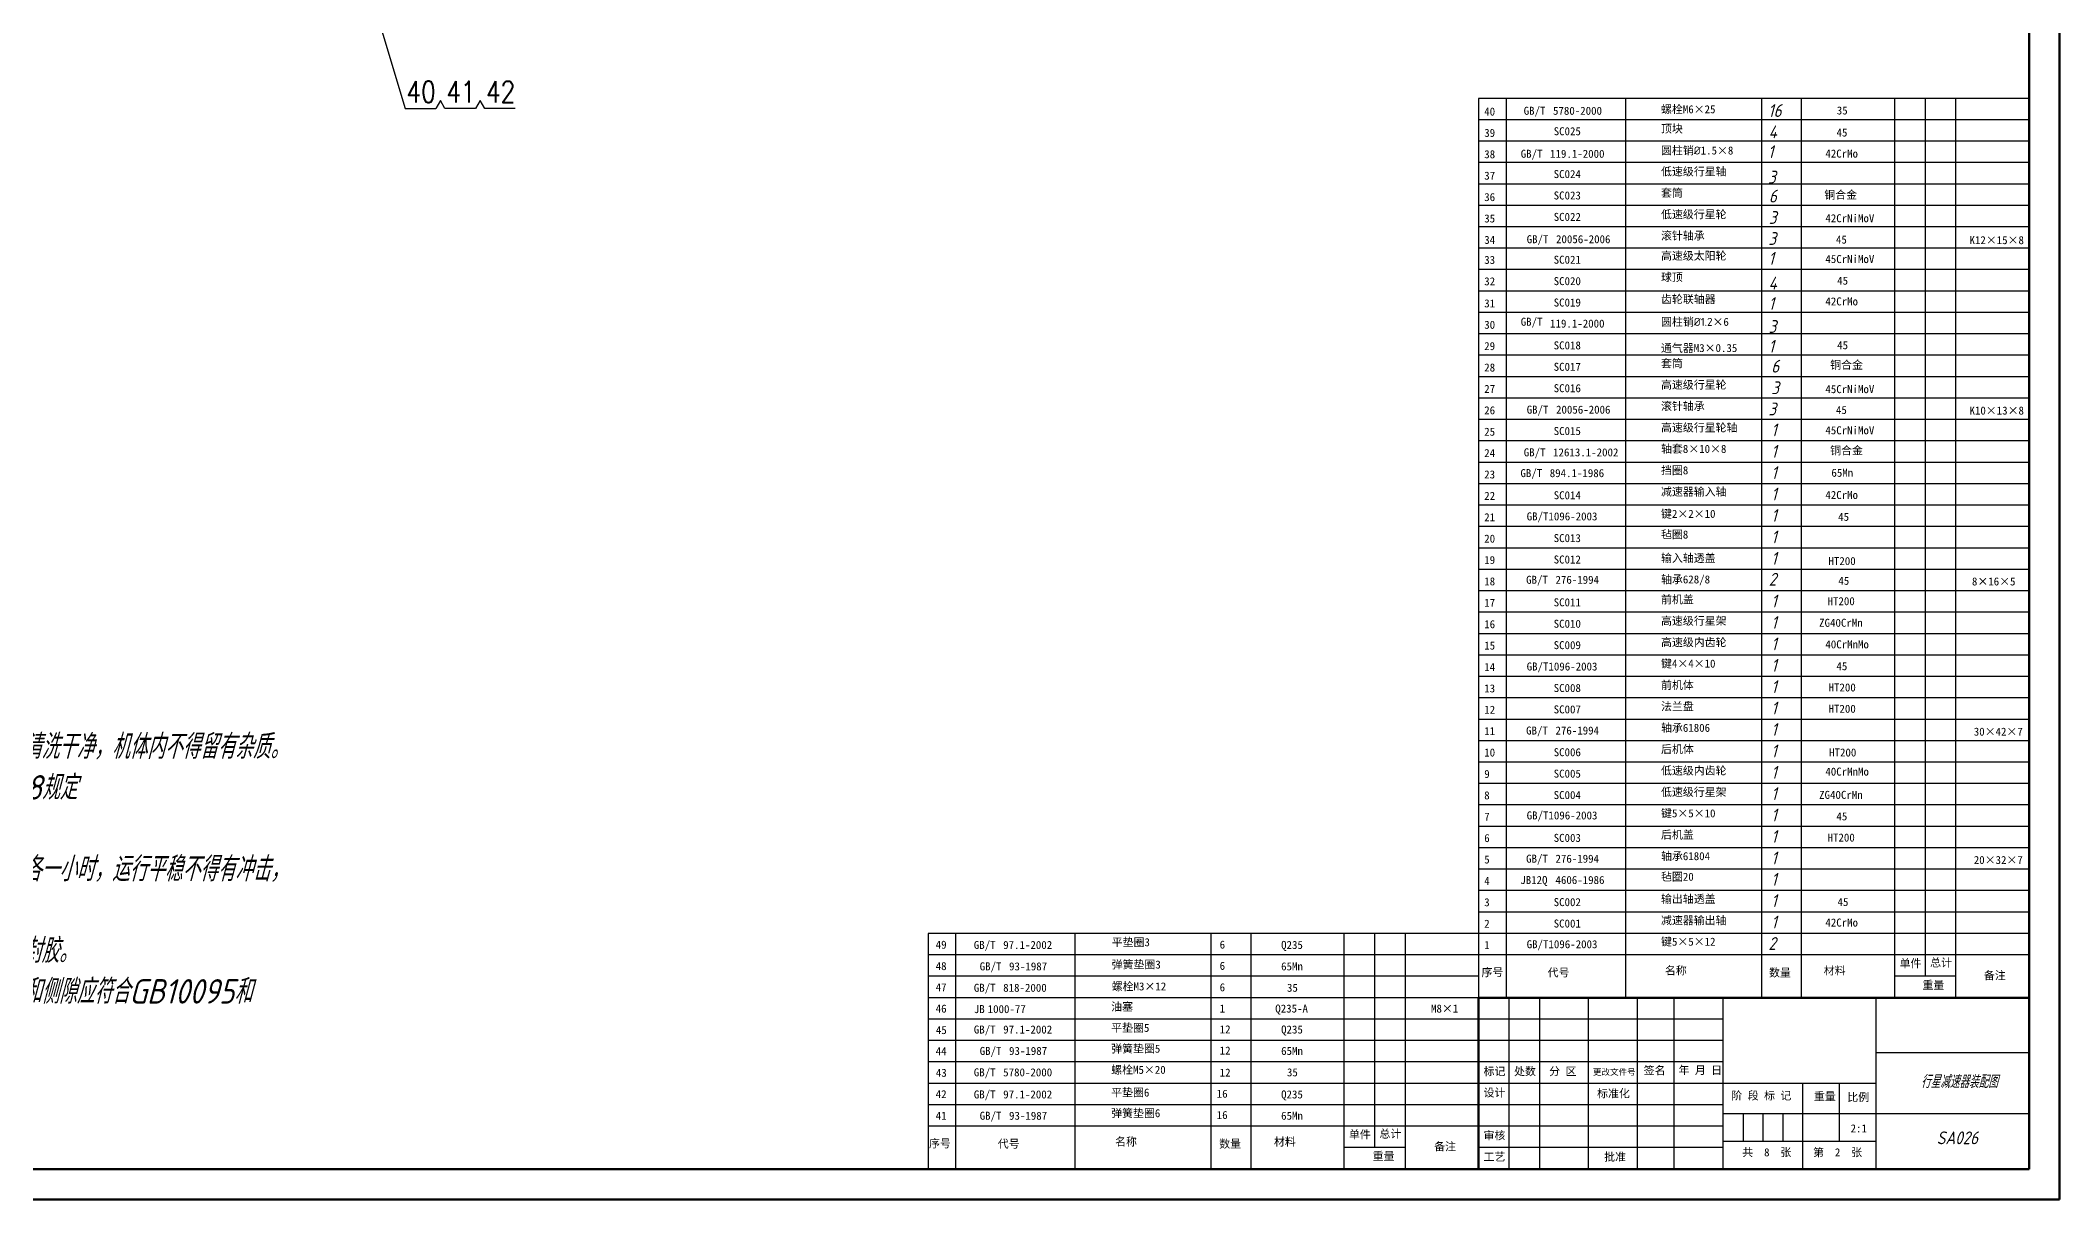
# Model space of a CAD drawing. Header units: millimetres. Extents: x -4145 to -2956, y -84 to 757.
# Drawn here: x -3616 to -2956, y -84 to 295 of the extents above; entities that cross this region are included whole.
import ezdxf
from ezdxf.enums import TextEntityAlignment as Align

# ---------------------------------------------------------------- set-up
doc = ezdxf.new("R2010")
doc.units = ezdxf.units.MM
doc.header["$LTSCALE"] = 10
doc.layers.add('1轮廓实线层', color=7, linetype='Continuous', lineweight=50)
doc.layers.add('2细线层', color=7, linetype='Continuous')
doc.layers.add('6文字层', color=7, linetype='Continuous')
doc.styles.add('5', font='gbeitc.shx', dxfattribs={"height": 5, "bigfont": 'gbcbig.shx'})
doc.styles.add('8', font='gbeitc.shx', dxfattribs={"height": 8, "bigfont": 'gbcbig.shx'})
doc.styles.add('PC_TEXTSTYLE', font='romans.shx', dxfattribs={"width": 0.8, "bigfont": 'hzfs.shx'})
doc.styles.add('TH_GBDIM', font='romans.shx', dxfattribs={"width": 0.65, "bigfont": 'gbcbig.shx'})
doc.dimstyles.new('TH_GBDIM', dxfattribs={"dimtxt": 3.5, "dimasz": 2.5, "dimexe": 2, "dimexo": 0, "dimgap": 1.5, "dimtad": 1, "dimlfac": 0.5, "dimdsep": 46, "dimtxsty": 'TH_GBDIM', "dimcen": 2.5, "dimclrd": 130, "dimclre": 130, "dimclrt": 3, "dimazin": 2, "dimtfac": 0.714286, "dimtmove": 0, "dimatfit": 3, "dimfxl": 1, "dimtolj": 1, "dimtzin": 0, "dimlwd": -1, "dimlwe": -1, "dimarcsym": 0})

# ---------------------------------------------------------------- blocks, each defined once
blk = doc.blocks.new('A0图框')
at = {"color": 1}
for p, q in [((0, 841), (0, 0)), ((0, 0), (-1189, 0))]:
    blk.add_line(p, q, dxfattribs=at)
for p in [(-10, 831), (-1164, 10)]:
    blk.add_line(p, (-10, 10))
blk = doc.blocks.new('件号-右')
at = {"layer": '6文字层'}
blk.add_line((0, 0), (-10, 0), dxfattribs=at)
at = {"layer": '6文字层', "style": 'PC_TEXTSTYLE', "width": 0.8}
blk.add_attdef('X', text='', height=7, dxfattribs=at).set_placement((-5.47, 2), align=Align.CENTER)
blk = doc.blocks.new('件号-连右')
at = {"layer": '6文字层'}
for p, q in [((-13, 0), (-3, 0)), ((-3, 0), (-1.5, 2.6)), ((-1.5, 2.6), (0, 0))]:
    blk.add_line(p, q, dxfattribs=at)
at = {"layer": '6文字层', "style": 'PC_TEXTSTYLE', "width": 0.8}
blk.add_attdef('X', text='', height=7, dxfattribs=at).set_placement((-8, 2), align=Align.RIGHT)
blk = doc.blocks.new('标题栏')
at = {"layer": '1轮廓实线层'}
for p in [(-180, 0), (0, 56)]:
    blk.add_line(p, (-180, 56), dxfattribs=at)
at = {"layer": '2细线层'}
for p, q in [((-170, 0), (-170, 56)), ((-160, 0), (-160, 56)), ((-144, 0), (-144, 56)), ((-128, 0), (-128, 56)), ((-116, 0), (-116, 56)), ((-100, 0), (-100, 56)), ((-50, 0), (-50, 56)), ((0, 0), (0, 56)), ((-100, 49), (-180, 49)), ((-100, 42), (-180, 42)), ((-100, 35), (-180, 35)), ((0, 38), (-50, 38)), ((-100, 28), (-180, 28)), ((-50, 28), (-100, 28)), ((-74, 0), (-74, 28)), ((-62, 9), (-62, 28)), ((-100, 21), (-180, 21)), ((-100, 14), (-180, 14)), ((0, 18), (-100, 18)), ((-93.5, 18), (-93.5, 9)), ((-87, 18), (-87, 9)), ((-80.5, 18), (-80.5, 9)), ((-100, 7), (-180, 7)), ((-50, 9), (-100, 9)), ((0, 0), (-180, 0))]:
    blk.add_line(p, q, dxfattribs=at)
blk = doc.blocks.new('明细1')
at = {"layer": '6文字层'}
for p, q in [((180, 14), (0, 14)), ((0, 14), (0, 0)), ((9, 14), (9, 0)), ((48, 14), (48, 0)), ((92.5, 14), (92.5, 0)), ((105.5, 14), (105.5, 0)), ((136, 14), (136, 0)), ((146, 14), (146, 7)), ((156, 14), (156, 0)), ((180, 14), (180, 0)), ((156, 7), (136, 7)), ((180, 0), (0, 0))]:
    blk.add_line(p, q, dxfattribs=at)
blk = doc.blocks.new('明细2')
at = {"layer": '6文字层'}
for p, q in [((180, 7), (0, 7)), ((0, 7), (0, 0)), ((9, 7), (9, 0)), ((48, 7), (48, 0)), ((92.5, 7), (92.5, 0)), ((105.5, 7), (105.5, 0)), ((136, 7), (136, 0)), ((146, 7), (146, 0)), ((156, 7), (156, 0)), ((180, 7), (180, 0))]:
    blk.add_line(p, q, dxfattribs=at)

msp = doc.modelspace()

# ---------------------------------------------------------------- linework, layer by layer
at = {"layer": '6文字层', "lineweight": -2}
for points in [[(-3145.632, -18.223), (-3131.817, -18.223)], [(-3145.632, -18.223), (-3137.648, -18.223)], [(-3145.632, -18.223), (-2965.849, -18.223)], [(-3137.648, -18.223), (-3097.696, -18.223)], [(-3097.696, -18.223), (-3137.648, -18.223)], [(-3097.696, -18.223), (-3053.767, -18.223)], [(-3053.767, -18.223), (-3097.696, -18.223)], [(-3053.767, -18.223), (-3045.753, -18.223)], [(-3045.753, -18.223), (-3053.767, -18.223)], [(-3045.753, -18.223), (-3007.804, -18.223)], [(-3007.804, -18.223), (-3045.753, -18.223)], [(-3007.804, -18.223), (-2985.825, -18.223)], [(-2997.816, -18.223), (-3007.804, -18.223)], [(-2985.825, -18.223), (-2997.816, -18.223)]]:
    msp.add_lwpolyline(points, dxfattribs=at)
for points in [[(-2965.849, 268.227), (-2965.849, 268.227), (-2965.849, 275.225), (-2965.849, 275.225)], [(-2965.849, 261.259), (-2965.849, 261.259), (-2965.849, 268.227), (-2965.849, 268.227)], [(-2965.849, 254.262), (-2965.849, 254.262), (-2965.849, 261.259), (-2965.849, 261.259)], [(-2965.849, 247.264), (-2965.849, 247.264), (-2965.849, 254.262), (-2965.849, 254.262)], [(-2965.849, 240.267), (-2965.849, 240.267), (-2965.849, 247.264), (-2965.849, 247.264)], [(-2965.849, 233.269), (-2965.849, 233.269), (-2965.849, 240.267), (-2965.849, 240.267)], [(-2965.849, 226.721), (-2965.849, 226.721), (-2965.849, 233.719), (-2965.849, 233.719)], [(-2965.849, 226.272), (-2965.849, 226.272), (-2965.849, 233.269), (-2965.849, 233.269)], [(-2965.849, 212.516), (-2965.849, 212.516), (-2965.849, 219.514), (-2965.849, 219.514)], [(-2965.849, 205.519), (-2965.849, 205.519), (-2965.849, 212.516), (-2965.849, 212.516)], [(-2965.849, 198.551), (-2965.849, 198.551), (-2965.849, 205.519), (-2965.849, 205.519)], [(-2965.849, 191.554), (-2965.849, 191.554), (-2965.849, 198.551), (-2965.849, 198.551)], [(-2965.849, 184.556), (-2965.849, 184.556), (-2965.849, 191.554), (-2965.849, 191.554)], [(-2965.849, 184.556), (-2965.849, 184.556), (-2965.849, 191.554), (-2965.849, 191.554)], [(-2965.849, 177.559), (-2965.849, 177.559), (-2965.849, 184.556), (-2965.849, 184.556)], [(-2965.849, 170.561), (-2965.849, 170.561), (-2965.849, 177.559), (-2965.849, 177.559)], [(-2965.849, 163.563), (-2965.849, 163.563), (-2965.849, 170.561), (-2965.849, 170.561)], [(-2965.849, 156.596), (-2965.849, 156.596), (-2965.849, 163.563), (-2965.849, 163.563)], [(-2965.849, 149.598), (-2965.849, 149.598), (-2965.849, 156.596), (-2965.849, 156.596)], [(-2965.849, 142.601), (-2965.849, 142.601), (-2965.849, 149.598), (-2965.849, 149.598)], [(-2965.849, 135.603), (-2965.849, 135.603), (-2965.849, 142.601), (-2965.849, 142.601)], [(-2965.849, 128.606), (-2965.849, 128.606), (-2965.849, 135.603), (-2965.849, 135.603)], [(-2965.849, 121.608), (-2965.849, 121.608), (-2965.849, 128.606), (-2965.849, 128.606)], [(-2965.849, 114.64), (-2965.849, 114.64), (-2965.849, 121.608), (-2965.849, 121.608)], [(-2965.849, 107.643), (-2965.849, 107.643), (-2965.849, 114.64), (-2965.849, 114.64)], [(-2965.849, 100.645), (-2965.849, 100.645), (-2965.849, 107.643), (-2965.849, 107.643)], [(-2965.849, 93.648), (-2965.849, 93.648), (-2965.849, 100.645), (-2965.849, 100.645)], [(-2965.849, 86.65), (-2965.849, 86.65), (-2965.849, 93.648), (-2965.849, 93.648)], [(-2965.849, 79.653), (-2965.849, 79.653), (-2965.849, 86.65), (-2965.849, 86.65)], [(-2965.849, 72.685), (-2965.849, 72.685), (-2965.849, 79.653), (-2965.849, 79.653)], [(-2965.849, 72.685), (-2965.849, 72.685), (-2965.849, 79.653), (-2965.849, 79.653)], [(-2965.849, 65.687), (-2965.849, 65.687), (-2965.849, 72.685), (-2965.849, 72.685)], [(-2965.849, 58.69), (-2965.849, 58.69), (-2965.849, 65.687), (-2965.849, 65.687)], [(-2965.849, 51.692), (-2965.849, 51.692), (-2965.849, 58.69), (-2965.849, 58.69)], [(-2965.849, 44.695), (-2965.849, 44.695), (-2965.849, 51.692), (-2965.849, 51.692)], [(-2965.849, 37.697), (-2965.849, 37.697), (-2965.849, 44.695), (-2965.849, 44.695)], [(-2965.849, 37.697), (-2965.849, 37.697), (-2965.849, 44.695), (-2965.849, 44.695)], [(-3137.648, -18.223), (-3137.648, -18.223), (-3145.632, -18.223), (-3145.632, -18.223)], [(-2965.849, -18.223), (-2965.849, -18.223), (-3145.632, -18.223), (-3145.632, -18.223)], [(-2985.825, -18.223), (-2985.825, -18.223), (-2965.849, -18.223), (-2965.849, -18.223)], [(-2965.849, -18.223), (-2965.849, -18.223), (-2985.825, -18.223), (-2985.825, -18.223)], [(-2965.849, -74.174), (-2965.849, -74.174), (-3145.632, -74.174), (-3145.632, -74.174)]]:
    msp.add_open_spline(points, degree=3, dxfattribs=at)

# ---------------------------------------------------------------- block references
at = {"layer": '1轮廓实线层'}
msp.add_blockref('A0图框', (-2955.849, -84.174), dxfattribs=at)
at = {"layer": '6文字层'}
ref = msp.add_blockref('件号-右', (-3496.822, 272.483), dxfattribs=dict(at, xscale=-1))
ref.add_attrib('X', '40', dxfattribs={"height": 7, "style": 'PC_TEXTSTYLE', "width": 0.8}).set_placement((-3486.822, 274.483), align=Align.RIGHT)
ref = msp.add_blockref('件号-连右', (-3486.822, 272.483), dxfattribs=dict(at, xscale=-1))
ref.add_attrib('X', '41', dxfattribs={"height": 7, "style": 'PC_TEXTSTYLE', "width": 0.8}).set_placement((-3473.822, 274.483), align=Align.RIGHT)
ref = msp.add_blockref('件号-连右', (-3473.822, 272.483), dxfattribs=dict(at, xscale=-1))
ref.add_attrib('X', '42', dxfattribs={"height": 7, "style": 'PC_TEXTSTYLE', "width": 0.8}).set_placement((-3460.822, 274.483), align=Align.RIGHT)
for name, p in [('明细2', (-3145.849, 268.826)), ('明细2', (-3145.849, 261.826)), ('明细2', (-3145.849, 254.826)), ('明细2', (-3145.849, 247.826)), ('明细2', (-3145.849, 240.826)), ('明细2', (-3145.849, 233.826)), ('明细2', (-3145.849, 226.826)), ('明细2', (-3145.849, 219.826)), ('明细2', (-3145.849, 212.826)), ('明细2', (-3145.849, 205.826)), ('明细2', (-3145.849, 198.826)), ('明细2', (-3145.849, 191.826)), ('明细2', (-3145.849, 184.826)), ('明细2', (-3145.849, 177.826)), ('明细2', (-3145.849, 170.826)), ('明细2', (-3145.849, 163.826)), ('明细2', (-3145.849, 156.826)), ('明细2', (-3145.849, 149.826)), ('明细2', (-3145.849, 142.826)), ('明细2', (-3145.849, 135.826)), ('明细2', (-3145.849, 128.826)), ('明细2', (-3145.849, 121.826)), ('明细2', (-3145.849, 114.826)), ('明细2', (-3145.849, 107.826)), ('明细2', (-3145.849, 100.826)), ('明细2', (-3145.849, 93.826)), ('明细2', (-3145.849, 86.826)), ('明细2', (-3145.849, 79.826)), ('明细2', (-3145.849, 72.826)), ('明细2', (-3145.849, 65.826)), ('明细2', (-3145.849, 58.826)), ('明细2', (-3145.849, 51.826)), ('明细2', (-3145.849, 44.826)), ('明细2', (-3145.849, 37.826)), ('明细2', (-3145.849, 30.826)), ('明细2', (-3145.849, 23.826)), ('明细2', (-3145.849, 16.826)), ('明细2', (-3145.849, 9.826)), ('明细2', (-3145.849, 2.826)), ('明细2', (-3325.849, -4.174)), ('明细2', (-3145.849, -4.174)), ('明细2', (-3325.849, -11.174)), ('明细1', (-3145.849, -18.174)), ('明细2', (-3325.849, -18.174)), ('明细2', (-3325.849, -25.174)), ('标题栏', (-2965.849, -74.174)), ('明细2', (-3325.849, -32.174)), ('明细2', (-3325.849, -39.174)), ('明细2', (-3325.849, -46.174)), ('明细2', (-3325.849, -53.174)), ('明细2', (-3325.849, -60.174)), ('明细1', (-3325.849, -74.174))]:
    msp.add_blockref(name, p, dxfattribs=at)

# ---------------------------------------------------------------- texts
at = {"layer": '6文字层', "lineweight": -2, "style": '5'}
for s, insert, char_height, attachment_point in [('{\\fSimSun|b0|i0|c134|p2;40}', (-3143.988, 272.822), 2.61628, 1), ('{\\fSimSun|b0|i0|c0;GB/T}', (-3131.099, 273.073), 2.61628, 1), ('{\\fSimSun|b0|i0|c0;5780-2000}', (-3121.5, 273.073), 2.61628, 1), ('{\\fSimSun|b0|i0|c134|p2;螺栓M6×25}', (-3086.184, 273.568), 2.61628, 1), ('{\\fSimSun|b0|i0|c0;35}', (-3028.707, 273.163), 2.61628, 1), ('{\\fSimSun|b0|i0|c134|p2;39}', (-3143.988, 265.854), 2.61628, 1), ('{\\fSimSun|b0|i0|c134|p54;顶块}', (-3086.183, 267.205), 2.61628, 1), ('{\\fSimSun|b0|i0|c0;45}', (-3028.797, 265.956), 2.61628, 1), ('{\\fSimSun|b0|i0|c134|p2;38}', (-3143.988, 258.857), 2.61628, 1), ('{\\fSimSun|b0|i0|c0;GB/T}', (-3132.056, 259.018), 2.61628, 1), ('{\\fSimSun|b0|i0|c0;119.1-2000}', (-3122.457, 259.018), 2.61628, 1), ('{\\fSimSun|b0|i0|c134|p54;圆柱销\\fISOCPEUR|b0|i0|c134|p34;%%C\\fSimSun|b0|i0|c134|p54;1.5\\fSimSun|b0|i0|c134|p2;×8}', (-3086.183, 260.086), 2.616279, 1), ('{\\fSimSun|b0|i0|c0|p2;42CrMo}', (-3032.445, 259.078), 2.61628, 1), ('{\\fSimSun|b0|i0|c134|p2;37}', (-3143.988, 251.859), 2.61628, 1), ('{\\fSimSun|b0|i0|c134|p54;低速级行星轴}', (-3086.183, 253.21), 2.61628, 1), ('{\\fSimSun|b0|i0|c134|p2;36}', (-3143.988, 244.862), 2.61628, 1), ('{\\fSimSun|b0|i0|c134|p54;套筒}', (-3086.183, 246.213), 2.61628, 1), ('{\\fSimSun|b0|i0|c134|p54;铜合金}', (-3032.79, 245.581), 2.61628, 1), ('{\\fSimSun|b0|i0|c134|p2;35}', (-3143.988, 237.864), 2.61628, 1), ('{\\fSimSun|b0|i0|c134|p54;低速级行星轮}', (-3086.183, 239.215), 2.61628, 1), ('{\\fSimSun|b0|i0|c0|p2;42Cr\\fSimSun|b0|i0|c134|p2;Ni\\fSimSun|b0|i0|c0|p2;Mo\\fSimSun|b0|i0|c134|p2;V}', (-3032.445, 237.936), 2.61628, 1), ('{\\fSimSun|b0|i0|c0;GB/T}', (-3130.112, 231.088), 2.61628, 1), ('{\\fSimSun|b0|i0|c134|p54;滚针轴承}', (-3086.183, 232.218), 2.61628, 1), ('{\\fSimSun|b0|i0|c134|p2;34}', (-3143.988, 230.866), 2.61628, 1), ('{\\fSimSun|b0|i0|c134|p2;20056-2006}', (-3120.513, 231.088), 2.61628, 1), ('{\\fSimSun|b0|i0|c134|p54;高速级太阳轮}', (-3086.183, 225.67), 2.61628, 1), ('{\\fSimSun|b0|i0|c0|p2;4\\fSimSun|b0|i0|c134|p2;5\\fSimSun|b0|i0|c0|p2;Cr\\fSimSun|b0|i0|c134|p2;Ni\\fSimSun|b0|i0|c0|p2;Mo\\fSimSun|b0|i0|c134|p2;V}', (-3032.445, 224.6), 2.616279, 1), ('{\\fSimSun|b0|i0|c0;45}', (-3028.977, 230.968), 2.61628, 1), ('{\\fSimSun|b0|i0|c134|p2;K12×15×8}', (-2985.317, 230.782), 2.61628, 1), ('{\\fSimSun|b0|i0|c134|p2;33}', (-3143.988, 224.319), 2.61628, 1), ('{\\fSimSun|b0|i0|c134|p54;球顶}', (-3086.183, 218.672), 2.61628, 1), ('{\\fSimSun|b0|i0|c134|p54;球顶}', (-3086.183, 218.672), 2.61628, 1), ('{\\fSimSun|b0|i0|c134|p54;球顶}', (-3086.183, 218.672), 2.61628, 1), ('{\\fSimSun|b0|i0|c134|p2;32}', (-3143.988, 217.321), 2.61628, 1), ('{\\fSimSun|b0|i0|c134|p54;齿轮联轴器}', (-3086.183, 211.495), 2.61628, 1), ('{\\fSimSun|b0|i0|c0;45}', (-3028.588, 217.542), 2.61628, 1), ('{\\fSimSun|b0|i0|c0;45}', (-3028.588, 217.542), 2.61628, 1), ('{\\fSimSun|b0|i0|c0;45}', (-3028.588, 217.542), 2.61628, 1), ('{\\fSimSun|b0|i0|c134|p2;31}', (-3143.988, 210.114), 2.61628, 1), ('{\\fSimSun|b0|i0|c0|p2;42CrMo}', (-3032.445, 210.753), 2.61628, 1), ('{\\fSimSun|b0|i0|c134|p2;30}', (-3143.988, 203.116), 2.61628, 1), ('{\\fSimSun|b0|i0|c0;GB/T}', (-3132.056, 200.852), 2.61628, 7), ('{\\fSimSun|b0|i0|c0;119.1-2000}', (-3122.457, 200.852), 2.61628, 7), ('{\\fSimSun|b0|i0|c134|p54;圆柱销\\fISOCPEUR|b0|i0|c134|p34;%%C1.2\\fSimSun|b0|i0|c134|p2;×6}', (-3086.183, 201.155), 2.61628, 7), ('{\\fSimSun|b0|i0|c134|p2;29}', (-3143.988, 196.148), 2.61628, 1), ('{\\fSimSun|b0|i0|c134|p54;通气器M3\\fSimSun|b0|i0|c134|p2;×\\fSimSun|b0|i0|c134|p54;0.35}', (-3086.183, 192.605), 2.61628, 7), ('{\\fSimSun|b0|i0|c0|p2;45}', (-3028.588, 193.765), 2.61628, 7), ('{\\fSimSun|b0|i0|c0;28}', (-3143.988, 189.151), 2.61628, 1), ('{\\fSimSun|b0|i0|c134|p54;套筒}', (-3086.183, 190.502), 2.61628, 1), ('{\\fSimSun|b0|i0|c134|p54;铜合金}', (-3030.875, 189.982), 2.61628, 1), ('{\\fSimSun|b0|i0|c134|p2;27}', (-3143.988, 182.153), 2.61628, 1), ('{\\fSimSun|b0|i0|c134|p54;高速级行星轮}', (-3086.183, 183.504), 2.61628, 1), ('{\\fSimSun|b0|i0|c0|p2;4\\fSimSun|b0|i0|c134|p2;5\\fSimSun|b0|i0|c0|p2;Cr\\fSimSun|b0|i0|c134|p2;Ni\\fSimSun|b0|i0|c0|p2;Mo\\fSimSun|b0|i0|c134|p2;V}', (-3032.445, 182.075), 2.616279, 1), ('{\\fSimSun|b0|i0|c134|p2;26}', (-3143.988, 175.156), 2.61628, 1), ('{\\fSimSun|b0|i0|c0;GB/T}', (-3130.112, 175.377), 2.61628, 1), ('{\\fSimSun|b0|i0|c134|p2;20056-2006}', (-3120.513, 175.377), 2.61628, 1), ('{\\fSimSun|b0|i0|c134|p54;滚针轴承}', (-3086.183, 176.507), 2.61628, 1), ('{\\fSimSun|b0|i0|c0;45}', (-3028.977, 175.257), 2.61628, 1), ('{\\fSimSun|b0|i0|c134|p2;K10×13×8}', (-2985.317, 175.071), 2.61628, 1), ('{\\fSimSun|b0|i0|c0;25}', (-3143.988, 168.158), 2.61628, 1), ('{\\fSimSun|b0|i0|c134|p54;高速级行星轮轴}', (-3086.183, 169.509), 2.61628, 1), ('{\\fSimSun|b0|i0|c0|p2;4\\fSimSun|b0|i0|c134|p2;5\\fSimSun|b0|i0|c0|p2;Cr\\fSimSun|b0|i0|c134|p2;Ni\\fSimSun|b0|i0|c0|p2;Mo\\fSimSun|b0|i0|c134|p2;V}', (-3032.445, 168.619), 2.616279, 1), ('{\\fSimSun|b0|i0|c0;24}', (-3143.988, 161.191), 2.61628, 1), ('{\\fSimSun|b0|i0|c0;GB/T}', (-3131.069, 161.412), 2.61628, 1), ('{\\fSimSun|b0|i0|c134|p2;12613.1-2002}', (-3121.47, 161.412), 2.61628, 1), ('{\\fSimSun|b0|i0|c134|p54;轴套8\\fSimSun|b0|i0|c134|p2;×\\fSimSun|b0|i0|c134|p54;10\\fSimSun|b0|i0|c134|p2;×\\fSimSun|b0|i0|c134|p54;8}', (-3086.183, 162.542), 2.616279, 1), ('{\\fSimSun|b0|i0|c134|p54;铜合金}', (-3030.875, 162.022), 2.61628, 1), ('{\\fSimSun|b0|i0|c0;23}', (-3143.988, 154.193), 2.61628, 1), ('{\\fSimSun|b0|i0|c0;GB/T}', (-3132.146, 154.623), 2.61628, 1), ('{\\fSimSun|b0|i0|c134|p2;894.1-1986}', (-3122.576, 154.623), 2.61628, 1), ('{\\fSimSun|b0|i0|c134|p54;挡圈8}', (-3086.183, 155.544), 2.61628, 1), ('{\\fSimSun|b0|i0|c0;65Mn}', (-3030.472, 154.743), 2.61628, 1), ('{\\fSimSun|b0|i0|c0;22}', (-3143.988, 147.196), 2.61628, 1), ('{\\fSimSun|b0|i0|c134|p54;减速器输入轴}', (-3086.183, 148.547), 2.61628, 1), ('{\\fSimSun|b0|i0|c0;42CrMo}', (-3032.445, 147.476), 2.61628, 1), ('{\\fSimSun|b0|i0|c0;21}', (-3143.988, 140.198), 2.61628, 1), ('{\\fSimSun|b0|i0|c0;GB/T1096-2003}', (-3130.112, 140.479), 2.61628, 1), ('{\\fSimSun|b0|i0|c134|p54;键2\\fSimSun|b0|i0|c134|p2;×\\fSimSun|b0|i0|c134|p54;2\\fSimSun|b0|i0|c134|p2;×\\fSimSun|b0|i0|c134|p54;10}', (-3086.183, 141.312), 2.616279, 1), ('{\\fSimSun|b0|i0|c0;45}', (-3028.259, 140.329), 2.61628, 1), ('{\\fSimSun|b0|i0|c0;20}', (-3143.988, 133.2), 2.61628, 1), ('{\\fSimSun|b0|i0|c134|p54;毡圈8}', (-3086.183, 134.551), 2.61628, 1), ('{\\fSimSun|b0|i0|c0;19}', (-3143.988, 126.203), 2.61628, 1), ('{\\fSimSun|b0|i0|c134|p54;输入轴透盖}', (-3086.183, 126.839), 2.61628, 1), ('{\\fSimSun|b0|i0|c0;HT200}', (-3031.429, 125.886), 2.61628, 1), ('{\\fSimSun|b0|i0|c0;18}', (-3143.988, 119.235), 2.61628, 1), ('{\\fSimSun|b0|i0|c0;GB/T}', (-3130.292, 119.755), 2.61628, 1), ('{\\fSimSun|b0|i0|c0;276-1994}', (-3120.692, 119.755), 2.61628, 1), ('{\\fSimSun|b0|i0|c134|p54;轴承628/8}', (-3086.183, 119.872), 2.61628, 1), ('{\\fSimSun|b0|i0|c0;45}', (-3028.199, 119.426), 2.61628, 1), ('{\\fSimSun|b0|i0|c134|p2;8×16×5}', (-2984.517, 119.216), 2.61628, 1), ('{\\fSimSun|b0|i0|c134|p54;前机盖}', (-3086.183, 113.322), 2.61628, 1), ('{\\fSimSun|b0|i0|c0;HT200}', (-3031.728, 112.758), 2.61628, 1), ('{\\fSimSun|b0|i0|c0;17}', (-3143.988, 112.238), 2.61628, 1), ('{\\fSimSun|b0|i0|c134|p54;高速级行星架}', (-3086.183, 106.324), 2.61628, 1), ('{\\fSimSun|b0|i0|c0;ZG40CrMn}', (-3034.479, 105.7), 2.61628, 1), ('{\\fSimSun|b0|i0|c0;16}', (-3143.988, 105.24), 2.61628, 1), ('{\\fSimSun|b0|i0|c134|p54;高速级内齿轮}', (-3086.183, 99.327), 2.61628, 1), ('{\\fSimSun|b0|i0|c0;15}', (-3143.988, 98.243), 2.61628, 1), ('{\\fSimSun|b0|i0|c134|p54;键4\\fSimSun|b0|i0|c134|p2;×\\fSimSun|b0|i0|c134|p54;4\\fSimSun|b0|i0|c134|p2;×\\fSimSun|b0|i0|c134|p54;10}', (-3086.183, 92.359), 2.616279, 1), ('{\\fSimSun|b0|i0|c0|p2;4\\fSimSun|b0|i0|c134|p2;0\\fSimSun|b0|i0|c0|p2;Cr\\fSimSun|b0|i0|c134|p2;Mn\\fSimSun|b0|i0|c0|p2;Mo}', (-3032.445, 98.643), 2.616279, 1), ('{\\fSimSun|b0|i0|c0;14}', (-3143.988, 91.245), 2.61628, 1), ('{\\fSimSun|b0|i0|c0;GB/T1096-2003}', (-3130.112, 91.406), 2.61628, 1), ('{\\fSimSun|b0|i0|c0;45}', (-3028.827, 91.496), 2.61628, 1), ('{\\fSimSun|b0|i0|c0;13}', (-3143.988, 84.247), 2.61628, 1), ('{\\fSimSun|b0|i0|c134|p54;前机体}', (-3086.183, 85.332), 2.61628, 1), ('{\\fSimSun|b0|i0|c0;HT200}', (-3031.399, 84.558), 2.61628, 1), ('{\\fSimSun|b0|i0|c0;12}', (-3143.988, 77.28), 2.61628, 1), ('{\\fSimSun|b0|i0|c134|p54;法兰盘}', (-3086.183, 78.364), 2.61628, 1), ('{\\fSimSun|b0|i0|c0;HT200}', (-3031.399, 77.591), 2.61628, 1), ('{\\fSimSun|b0|i0|c0;11}', (-3143.988, 70.282), 2.61628, 1), ('{\\fSimSun|b0|i0|c0;GB/T}', (-3130.292, 70.474), 2.61628, 1), ('{\\fSimSun|b0|i0|c0;276-1994}', (-3120.692, 70.474), 2.61628, 1), ('{\\fSimSun|b0|i0|c134|p54;轴承61806}', (-3086.183, 71.367), 2.61628, 1), ('{\\fSimSun|b0|i0|c134|p2;30×42×7}', (-2983.915, 70.108), 2.61628, 1), ('{\\fSimSun|b0|i0|c0;10}', (-3143.988, 63.285), 2.61628, 1), ('{\\fSimSun|b0|i0|c134|p54;后机体}', (-3086.183, 64.369), 2.61628, 1), ('{\\fSimSun|b0|i0|c0;HT200}', (-3031.219, 63.296), 2.61628, 1), ('{\\fSimSun|b0|i0|c0;9}', (-3143.988, 56.287), 2.61628, 1), ('{\\fSimSun|b0|i0|c134|p54;低速级内齿轮}', (-3086.183, 57.372), 2.61628, 1), ('{\\fSimSun|b0|i0|c0|p2;4\\fSimSun|b0|i0|c134|p2;0\\fSimSun|b0|i0|c0|p2;Cr\\fSimSun|b0|i0|c134|p2;Mn\\fSimSun|b0|i0|c0|p2;Mo}', (-3032.445, 57.047), 2.616279, 1), ('{\\fSimSun|b0|i0|c0;8}', (-3143.988, 49.29), 2.61628, 1), ('{\\fSimSun|b0|i0|c134|p54;低速级行星架}', (-3086.183, 50.374), 2.61628, 1), ('{\\fSimSun|b0|i0|c0;ZG40CrMn}', (-3034.479, 49.451), 2.61628, 1), ('{\\fSimSun|b0|i0|c0;7}', (-3143.988, 42.292), 2.61628, 1), ('{\\fSimSun|b0|i0|c0|p2;GB/T1096-2003}', (-3130.112, 42.722), 2.61628, 1), ('{\\fSimSun|b0|i0|c134|p54;键5\\fSimSun|b0|i0|c134|p2;×\\fSimSun|b0|i0|c134|p54;5\\fSimSun|b0|i0|c134|p2;×\\fSimSun|b0|i0|c134|p54;10}', (-3086.183, 43.406), 2.616279, 1), ('{\\fSimSun|b0|i0|c0;45}', (-3028.827, 42.423), 2.61628, 1), ('{\\fSimSun|b0|i0|c0;6}', (-3143.988, 35.324), 2.61628, 1), ('{\\fSimSun|b0|i0|c134|p54;后机盖}', (-3086.183, 36.409), 2.61628, 1), ('{\\fSimSun|b0|i0|c0;HT200}', (-3031.728, 35.486), 2.61628, 1), ('{\\fSimSun|b0|i0|c0;5}', (-3143.988, 28.327), 2.61628, 1), ('{\\fSimSun|b0|i0|c0;GB/T}', (-3130.292, 28.578), 2.61628, 1), ('{\\fSimSun|b0|i0|c0;276-1994}', (-3120.692, 28.578), 2.61628, 1), ('{\\fSimSun|b0|i0|c134|p54;轴承61804}', (-3086.183, 29.411), 2.61628, 1), ('{\\fSimSun|b0|i0|c134|p2;20×32×7}', (-2983.915, 28.153), 2.61628, 1), ('{\\fSimSun|b0|i0|c0;4}', (-3143.988, 21.329), 2.61628, 1), ('{\\fSimSun|b0|i0|c134|p2;JB12Q}', (-3132.205, 21.61), 2.61628, 1), ('{\\fSimSun|b0|i0|c0;4606-1986}', (-3120.692, 21.61), 2.61628, 1), ('{\\fSimSun|b0|i0|c134|p54;毡圈20}', (-3086.183, 22.68), 2.61628, 1), ('{\\fSimSun|b0|i0|c0;3}', (-3143.988, 14.332), 2.61628, 1), ('{\\fSimSun|b0|i0|c134|p54;输出轴透盖}', (-3086.183, 15.416), 2.61628, 1), ('{\\fSimSun|b0|i0|c134|p2;45}', (-3028.467, 14.433), 2.61628, 1), ('{\\fSimSun|b0|i0|c0;2}', (-3143.988, 7.334), 2.61628, 1), ('{\\fSimSun|b0|i0|c134|p54;减速器输出轴}', (-3086.183, 8.419), 2.61628, 1), ('{\\fSimSun|b0|i0|c0;42CrMo}', (-3032.445, 7.705), 2.61628, 1), ('{\\fSimSun|b0|i0|c134|p2;49}', (-3323.352, 0.468), 2.61628, 1), ('{\\fSimSun|b0|i0|c0;GB/T}', (-3310.882, 0.378), 2.61628, 1), ('{\\fSimSun|b0|i0|c0;97.1-2002}', (-3301.283, 0.378), 2.61628, 1), ('{\\fSimSun|b0|i0|c134|p2;平垫圈3}', (-3265.801, 1.269), 2.61628, 1), ('{\\fSimSun|b0|i0|c0;6}', (-3230.5, 0.498), 2.61628, 1), ('{\\fSimSun|b0|i0|c0;Q235}', (-3210.405, 0.378), 2.61628, 1), ('{\\fSimSun|b0|i0|c0;1}', (-3143.988, 0.367), 2.61628, 1), ('{\\fSimSun|b0|i0|c0;GB/T1096-2003}', (-3130.112, 0.618), 2.61628, 1), ('{\\fSimSun|b0|i0|c134|p54;键5\\fSimSun|b0|i0|c134|p2;×\\fSimSun|b0|i0|c134|p54;5\\fSimSun|b0|i0|c134|p2;×\\fSimSun|b0|i0|c134|p54;12}', (-3086.183, 1.451), 2.616279, 1), ('{\\fSimSun|b0|i0|c134|p2;48}', (-3323.352, -6.53), 2.61628, 1), ('{\\fSimSun|b0|i0|c0;GB/T}', (-3308.968, -6.619), 2.61628, 1), ('{\\fSimSun|b0|i0|c134|p2;弹簧垫圈3}', (-3265.801, -6.025), 2.61628, 1), ('{\\fSimSun|b0|i0|c0;6}', (-3230.5, -6.44), 2.61628, 1), ('{\\fSimSun|b0|i0|c134|p54;单件}', (-3008.174, -5.64), 2.61628, 1), ('{\\fSimSun|b0|i0|c134|p54;总计}', (-2998.186, -5.395), 2.61628, 1), ('{\\fSimSun|b0|i0|c0;93-1987}', (-3299.369, -6.619), 2.61628, 1), ('{\\fSimSun|b0|i0|c134|p2;螺栓M3×12}', (-3265.801, -13.171), 2.61628, 1), ('{\\fSimSun|b0|i0|c0;65Mn}', (-3210.405, -6.619), 2.61628, 1), ('{\\fSimSun|b0|i0|c134|p54;序号}', (-3144.888, -8.552), 2.61628, 1), ('{\\fSimSun|b0|i0|c134|p54;代号}', (-3123.271, -8.664), 2.61628, 1), ('{\\fSimSun|b0|i0|c134|p54;名称}', (-3084.909, -7.997), 2.61628, 1), ('{\\fSimSun|b0|i0|c134|p54;数量}', (-3050.872, -8.688), 2.61628, 1), ('{\\fSimSun|b0|i0|c134|p54;材料}', (-3032.966, -7.997), 2.61628, 1), ('{\\fSimSun|b0|i0|c134|p54;重量}', (-3000.688, -12.701), 2.61628, 1), ('{\\fSimSun|b0|i0|c134|p54;备注}', (-2980.585, -9.585), 2.61628, 1), ('{\\fSimSun|b0|i0|c134|p2;47}', (-3323.352, -13.467), 2.61628, 1), ('{\\fSimSun|b0|i0|c0;GB/T}', (-3310.882, -13.617), 2.61628, 1), ('{\\fSimSun|b0|i0|c134|p2;818-2000}', (-3301.283, -13.617), 2.61628, 1), ('{\\fSimSun|b0|i0|c134|p54;油塞 }', (-3265.966, -19.792), 2.61628, 1), ('{\\fSimSun|b0|i0|c0;6}', (-3230.5, -13.467), 2.61628, 1), ('{\\fSimSun|b0|i0|c0;35}', (-3208.491, -13.617), 2.61628, 1), ('{\\fSimSun|b0|i0|c134|p2;46}', (-3323.352, -20.417), 2.61628, 1), ('{\\fSimSun|b0|i0|c134|p2;JB}', (-3310.882, -20.584), 2.61628, 1), ('{\\fSimSun|b0|i0|c134|p2;1000-77}', (-3306.357, -20.584), 2.61628, 1), ('{\\fSimSun|b0|i0|c134|p54;平垫圈5}', (-3265.966, -26.732), 2.61628, 1), ('{\\fSimSun|b0|i0|c0;1}', (-3230.5, -20.417), 2.61628, 1), ('{\\fSimSun|b0|i0|c0;Q235-A}', (-3212.318, -20.417), 2.61628, 1), ('{\\fSimSun|b0|i0|c134|p2;M8×1}', (-3161.392, -20.417), 2.61628, 1), ('{\\fSimSun|b0|i0|c134|p2;45}', (-3323.292, -27.447), 2.61628, 1), ('{\\fSimSun|b0|i0|c0;GB/T}', (-3310.882, -27.268), 2.61628, 1), ('{\\fSimSun|b0|i0|c0;97.1-2002}', (-3301.283, -27.268), 2.61628, 1), ('{\\fSimSun|b0|i0|c134|p2;12}', (-3230.5, -27.208), 2.61628, 1), ('{\\fSimSun|b0|i0|c0;Q235}', (-3210.405, -27.268), 2.61628, 1), ('{\\fSimSun|b0|i0|c134|p2;44}', (-3323.352, -34.355), 2.61628, 1), ('{\\fSimSun|b0|i0|c0;GB/T}', (-3308.968, -34.266), 2.61628, 1), ('{\\fSimSun|b0|i0|c0;93-1987}', (-3299.369, -34.266), 2.61628, 1), ('{\\fSimSun|b0|i0|c134|p54;弹簧垫圈5}', (-3265.966, -33.522), 2.61628, 1), ('{\\fSimSun|b0|i0|c134|p2;12}', (-3230.5, -34.146), 2.61628, 1), ('{\\fSimSun|b0|i0|c0;65Mn}', (-3210.405, -34.266), 2.61628, 1), ('{\\fSimSun|b0|i0|c134|p2;43}', (-3323.292, -41.413), 2.61628, 1), ('{\\fSimSun|b0|i0|c0;GB/T}', (-3310.882, -41.263), 2.61628, 1), ('{\\fSimSun|b0|i0|c0;5780-2000}', (-3301.283, -41.263), 2.61628, 1), ('{\\fSimSun|b0|i0|c134|p54;螺栓M5\\fSimSun|b0|i0|c134|p2;×\\fSimSun|b0|i0|c134|p54;20}', (-3265.966, -40.438), 2.61628, 1), ('{\\fSimSun|b0|i0|c134|p2;12}', (-3230.5, -41.353), 2.61628, 1), ('{\\fSimSun|b0|i0|c0;35}', (-3208.491, -41.263), 2.61628, 1), ('{\\fSimSun|b0|i0|c134|p54;标记}', (-3144.218, -40.932), 2.61628, 1), ('{\\fSimSun|b0|i0|c134|p54;处数}', (-3134.23, -40.932), 2.61628, 1), ('{\\fSimSun|b0|i0|c134|p54;分 区}', (-3122.764, -40.932), 2.61628, 1), ('{\\fSimSun|b0|i0|c134|p54;更改文件号}', (-3108.462, -41.48), 2, 1), ('{\\fSimSun|b0|i0|c134|p54;签名}', (-3091.843, -40.642), 2.61628, 1), ('{\\fSimSun|b0|i0|c134|p54;年 月 日}', (-3080.461, -40.555), 2.61628, 1), ('{\\fSimSun|b0|i0|c134|p2;42}', (-3323.352, -48.395), 2.61628, 1), ('{\\fSimSun|b0|i0|c0;GB/T}', (-3310.882, -48.485), 2.61628, 1), ('{\\fSimSun|b0|i0|c0;97.1-2002}', (-3301.283, -48.485), 2.61628, 1), ('{\\fSimSun|b0|i0|c134|p54;平垫圈6}', (-3265.966, -47.86), 2.61628, 1), ('{\\fSimSun|b0|i0|c134|p2;16}', (-3231.457, -48.246), 2.61628, 1), ('{\\fSimSun|b0|i0|c0;Q235}', (-3210.405, -48.485), 2.61628, 1), ('{\\fSimSun|b0|i0|c134|p54;设计}', (-3144.218, -47.9), 2.61628, 1), ('{\\fSimSun|b0|i0|c134|p54;标准化}', (-3107.071, -48.156), 2.61628, 1), ('{\\fSimSun|b0|i0|c134|p54;阶 段 标 记}', (-3063.183, -48.864), 2.61628, 1), ('{\\fSimSun|b0|i0|c134|p54;重量}', (-3036.195, -49.134), 2.61628, 1), ('{\\fSimSun|b0|i0|c134|p54;比例}', (-3025.271, -49.398), 2.61628, 1), ('{\\fSimSun|b0|i0|c134|p2;41}', (-3323.352, -55.453), 2.61628, 1), ('{\\fSimSun|b0|i0|c0;GB/T}', (-3308.968, -55.453), 2.61628, 1), ('{\\fSimSun|b0|i0|c0;93-1987}', (-3299.369, -55.453), 2.61628, 1), ('{\\fSimSun|b0|i0|c134|p54;弹簧垫圈6}', (-3265.966, -54.619), 2.61628, 1), ('{\\fSimSun|b0|i0|c134|p2;16}', (-3231.457, -55.213), 2.61628, 1), ('{\\fSimSun|b0|i0|c0;65Mn}', (-3210.405, -55.453), 2.61628, 1), ('{\\fSimSun|b0|i0|c134|p54;序号}', (-3325.538, -64.503), 2.61628, 1), ('{\\fSimSun|b0|i0|c134|p54;代号}', (-3303.054, -64.614), 2.61628, 1), ('{\\fSimSun|b0|i0|c134|p54;名称}', (-3264.693, -63.947), 2.61628, 1), ('{\\fSimSun|b0|i0|c134|p54;数量}', (-3230.643, -64.638), 2.61628, 1), ('{\\fSimSun|b0|i0|c134|p54;材料}', (-3212.749, -63.947), 2.61628, 1), ('{\\fSimSun|b0|i0|c134|p54;单件}', (-3188.237, -61.59), 2.61628, 1), ('{\\fSimSun|b0|i0|c134|p54;总计}', (-3178.249, -61.346), 2.61628, 1), ('{\\fSimSun|b0|i0|c134|p54;备注}', (-3160.368, -65.536), 2.61628, 1), ('{\\fSimSun|b0|i0|c134|p54;审核}', (-3144.218, -61.895), 2.61628, 1), ('{\\fSimSun|b0|i0|c134|p2;2:1}', (-3024.192, -59.591), 2.61628, 1), ('{\\fSimSun|b0|i0|c134|p54;重量}', (-3180.471, -68.651), 2.61628, 1), ('{\\fSimSun|b0|i0|c134|p54;工艺}', (-3144.218, -68.893), 2.61628, 1), ('{\\fSimSun|b0|i0|c134|p54;批准}', (-3104.78, -68.9), 2.61628, 1), ('{\\fSimSun|b0|i0|c134|p54;共  8  张    第  2  张}', (-3059.615, -67.404), 2.61628, 1)]:
    msp.add_mtext(s, dxfattribs=dict(at, insert=insert, char_height=char_height, attachment_point=attachment_point))
at = {"layer": '6文字层', "style": '8'}
for s, width, insert, char_height, attachment_point in [('16', 2.74247, (-3051.157, 273.93), 4.186, 1), ('4', 2.74247, (-3051.012, 266.958), 4.186, 1), ('1', 2.74247, (-3051.237, 260.456), 4.186, 1), ('3', 2.74247, (-3051.177, 252.194), 4.186, 1), ('6', 2.74247, (-3050.905, 245.966), 4.186, 1), ('3', 2.74247, (-3050.928, 238.972), 4.186, 1), ('3', 8, (-3051.07, 232.085), 4.186, 1), ('1', 8, (-3051.063, 225.606), 4.186, 1), ('4', 2.74247, (-3051.019, 217.501), 4.186, 1), ('4', 2.74247, (-3051.019, 217.501), 4.186, 1), ('4', 2.74247, (-3051.019, 217.501), 4.186, 1), ('1', 2.74247, (-3051.019, 210.845), 4.186, 1), ('3', 2.74247, (-3051.019, 199.151), 4.186, 7), ('1', 2.74247, (-3051.019, 192.704), 4.186, 7), ('6', 39.31083, (-3050.144, 190.354), 4.186, 1), ('3', 39.31083, (-3050.144, 183.298), 4.186, 1), ('3', 8, (-3051.07, 176.374), 4.186, 1), ('1', 39.31083, (-3050.144, 169.539), 4.186, 1), ('1', 39.31083, (-3050.144, 162.543), 4.186, 1), ('1', 39.31083, (-3050.144, 155.547), 4.186, 1), ('1', 39.31083, (-3050.144, 148.551), 4.186, 1), ('1', 39.31083, (-3050.144, 141.555), 4.186, 1), ('1', 39.31083, (-3050.144, 134.56), 4.186, 1), ('1', 39.31083, (-3050.144, 127.564), 4.186, 1), ('2', 39.31083, (-3050.934, 120.71), 4.186, 1), ('1', 39.31083, (-3050.144, 113.572), 4.186, 1), ('1', 39.31083, (-3050.144, 106.576), 4.186, 1), ('1', 39.31083, (-3050.144, 99.58), 4.186, 1), ('1', 39.31083, (-3050.144, 92.584), 4.186, 1), ('1', 39.31083, (-3050.144, 85.588), 4.186, 1), ('1', 39.31083, (-3050.144, 78.592), 4.186, 1), ('1', 39.31083, (-3050.144, 78.592), 4.186, 1), ('\\pxi-3,l3,t3;1.^I装配前应用煤油将各个零部件清洗干净，机体内不得留有杂质。\\P2.^I装配验收按YZB100.9-88规定\\P3.^I齿合侧隙jmin=0.14\\P4.^I在工作转数下空负荷试车正反各一小时，运行平稳不得有冲击，振动现象，各密封处不得漏油。\\P5.^I各机盖，端盖在装配时涂以密封胶。\\P6.^I齿轮装配后，齿面的接触斑点和侧隙应符合GB10095和GB11365的规定。', 189.36727, (-3720.487, 67.92), 8, 1), ('1', 39.31083, (-3050.144, 71.596), 4.186, 1), ('1', 39.31083, (-3050.144, 64.6), 4.186, 1), ('1', 39.31083, (-3050.144, 57.604), 4.186, 1), ('1', 39.31083, (-3050.144, 50.608), 4.186, 1), ('1', 39.31083, (-3050.144, 43.612), 4.186, 1), ('1', 39.31083, (-3050.144, 43.612), 4.186, 1), ('1', 39.31083, (-3050.144, 36.617), 4.186, 1), ('1', 39.31083, (-3050.144, 29.621), 4.186, 1), ('1', 39.31083, (-3050.144, 22.626), 4.186, 1), ('1', 39.31083, (-3050.144, 15.629), 4.186, 1), ('1', 39.31083, (-3050.144, 8.633), 4.186, 1), ('2', 39.31083, (-3051.075, 1.637), 4.186, 1), ('行星减速器装配图', 57.43161, (-3001.21, -43.504), 4.186, 1), ('SA026', 57.43161, (-2996.021, -61.887), 4.186, 1)]:
    msp.add_mtext_dynamic_manual_height_columns(s, width=width, gutter_width=40, heights=[0], dxfattribs=dict(at, insert=insert, char_height=char_height, attachment_point=attachment_point))
at = {"layer": '6文字层', "lineweight": -2, "char_height": 2.61628, "width": 14.53488, "attachment_point": 1, "style": '5'}
for s, insert in [('{\\fSimSun|b0|i0|c134|p2;SC025}', (-3121.283, 266.383)), ('{\\fSimSun|b0|i0|c134|p2;SC024}', (-3121.283, 252.383)), ('{\\fSimSun|b0|i0|c134|p2;SC023}', (-3121.283, 245.383)), ('{\\fSimSun|b0|i0|c134|p2;SC022}', (-3121.283, 238.383)), ('{\\fSimSun|b0|i0|c134|p2;SC021}', (-3121.283, 224.383)), ('{\\fSimSun|b0|i0|c134|p2;SC020}', (-3121.283, 217.383)), ('{\\fSimSun|b0|i0|c134|p2;SC019}', (-3121.283, 210.383)), ('{\\fSimSun|b0|i0|c134|p2;SC018}', (-3121.283, 196.383)), ('{\\fSimSun|b0|i0|c134|p2;SC017}', (-3121.283, 189.383)), ('{\\fSimSun|b0|i0|c134|p2;SC016}', (-3121.283, 182.383)), ('{\\fSimSun|b0|i0|c134|p2;SC015}', (-3121.283, 168.383)), ('{\\fSimSun|b0|i0|c134|p2;SC014}', (-3121.283, 147.383)), ('{\\fSimSun|b0|i0|c134|p2;SC013}', (-3121.283, 133.383)), ('{\\fSimSun|b0|i0|c134|p2;SC012}', (-3121.283, 126.383)), ('{\\fSimSun|b0|i0|c134|p2;SC011}', (-3121.283, 112.383)), ('{\\fSimSun|b0|i0|c134|p2;SC010}', (-3121.283, 105.383)), ('{\\fSimSun|b0|i0|c134|p2;SC009}', (-3121.283, 98.383)), ('{\\fSimSun|b0|i0|c134|p2;SC008}', (-3121.283, 84.383)), ('{\\fSimSun|b0|i0|c134|p2;SC007}', (-3121.283, 77.383)), ('{\\fSimSun|b0|i0|c134|p2;SC006}', (-3121.283, 63.383)), ('{\\fSimSun|b0|i0|c134|p2;SC005}', (-3121.283, 56.383)), ('{\\fSimSun|b0|i0|c134|p2;SC004}', (-3121.283, 49.383)), ('{\\fSimSun|b0|i0|c134|p2;SC003}', (-3121.283, 35.383)), ('{\\fSimSun|b0|i0|c134|p2;SC002}', (-3121.283, 14.383)), ('{\\fSimSun|b0|i0|c134|p2;SC001}', (-3121.283, 7.383))]:
    msp.add_mtext(s, dxfattribs=dict(at, insert=insert))

# ---------------------------------------------------------------- leaders
at = {"layer": '6文字层'}
msp.add_leader([(-3535.126, 400.759), (-3496.822, 272.483)], dimstyle='TH_GBDIM', override={"dimgap": 1.5, "dimtad": 0, "dimldrblk": 'Dot'}, dxfattribs=at)

doc.saveas('drawing.dxf')
